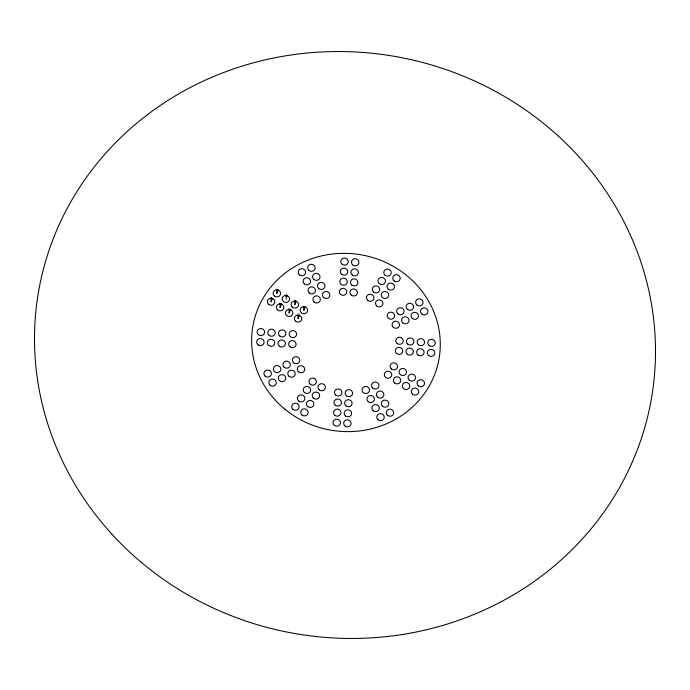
<?xml version="1.0" encoding="UTF-8"?>
<svg xmlns="http://www.w3.org/2000/svg" width="690" height="690" viewBox="0 0 690 690"><rect width="100%" height="100%" fill="white"/><g stroke="black" fill="none" stroke-linecap="round" stroke-linejoin="round"><path stroke-width="0.52" stroke-dasharray="3.45 2.59" d="M298.123 313.95L299.279 313.657M286.091 294.104L287.178 294.121"/><path stroke-width="1.03" d="M270.86 301.668L271.394 298.727M271.377 301.78L271.912 298.83M276.612 293.285L277.147 290.343M277.13 293.397L277.665 290.447M279.855 307.291L280.39 304.342M280.373 307.395L280.908 304.445M286.126 299.012L286.661 296.062M288.851 312.906L289.386 309.965M289.36 313.01L289.895 310.069M294.604 304.523L295.139 301.582M295.122 304.626L295.656 301.685M297.847 318.521L298.382 315.58M298.356 318.633L298.891 315.684M303.6 310.138L304.135 307.197M304.109 310.25L304.644 307.3M298.089 315.002C296.588 316.848 300.737 316.538 299.184 315.114M276.949 289.705C275.888 292.827 280.304 289.438 276.888 289.49M294.94 300.944C294.13 303.962 298.002 300.814 294.785 300.486M286.039 295.277C284.185 297.83 289.61 295.967 285.841 295.018M290.136 309.508C291.542 312.251 286.755 309.284 290.145 309.37M304.626 306.783C306.921 308.663 301.375 307.395 304.652 306.489M271.472 298.201L271.092 297.787M280.425 303.79L280.045 303.255M289.464 309.439L289.024 308.827M281.192 303.781C277.803 303.281 281.925 306.86 281.339 303.936M270.799 298.71C272.645 301.513 272.688 296.01 270.799 298.71M141.312 562.359A311.069 292.862 10.3 0 0 649.799 407.074A311.069 292.862 10.3 0 0 243.889 65.567A311.069 292.862 10.3 0 0 141.312 562.359M268.669 304.342A3.743 3.528 10.3 0 0 274.784 302.47A3.743 3.528 10.3 0 0 269.902 298.365A3.743 3.528 10.3 0 0 268.669 304.342M277.665 309.957A3.743 3.528 10.3 0 0 283.78 308.094A3.743 3.528 10.3 0 0 278.898 303.98A3.743 3.528 10.3 0 0 277.665 309.957M310.233 384.201A3.743 3.528 10.3 0 0 316.348 382.329A3.743 3.528 10.3 0 0 311.466 378.215A3.743 3.528 10.3 0 0 310.233 384.201M292.965 409.343A3.743 3.528 10.3 0 0 299.089 407.48A3.743 3.528 10.3 0 0 294.207 403.365A3.743 3.528 10.3 0 0 292.965 409.343M304.48 392.576A3.743 3.528 10.3 0 0 310.595 390.713A3.743 3.528 10.3 0 0 305.713 386.598A3.743 3.528 10.3 0 0 304.48 392.576M382.519 297.597A3.743 3.528 10.3 0 0 388.643 295.725A3.743 3.528 10.3 0 0 383.752 291.62A3.743 3.528 10.3 0 0 382.519 297.597M367.77 300.366A3.743 3.528 10.3 0 0 373.894 298.494A3.743 3.528 10.3 0 0 369.012 294.38A3.743 3.528 10.3 0 0 367.77 300.366M388.272 289.214A3.743 3.528 10.3 0 0 394.395 287.342A3.743 3.528 10.3 0 0 389.514 283.236A3.743 3.528 10.3 0 0 388.272 289.214M394.024 280.83A3.743 3.528 10.3 0 0 400.148 278.958A3.743 3.528 10.3 0 0 395.267 274.853A3.743 3.528 10.3 0 0 394.024 280.83M385.037 275.215A3.743 3.528 10.3 0 0 391.152 273.344A3.743 3.528 10.3 0 0 386.271 269.229A3.743 3.528 10.3 0 0 385.037 275.215M376.766 305.981A3.743 3.528 10.3 0 0 382.89 304.109A3.743 3.528 10.3 0 0 377.999 300.003A3.743 3.528 10.3 0 0 376.766 305.981M319.228 389.815A3.743 3.528 10.3 0 0 325.344 387.944A3.743 3.528 10.3 0 0 320.462 383.838A3.743 3.528 10.3 0 0 319.228 389.815M313.467 398.199A3.743 3.528 10.3 0 0 319.591 396.327A3.743 3.528 10.3 0 0 314.709 392.222A3.743 3.528 10.3 0 0 313.467 398.199M286.652 315.572A3.743 3.528 10.3 0 0 292.776 313.709A3.743 3.528 10.3 0 0 287.894 309.594A3.743 3.528 10.3 0 0 286.652 315.572M284.927 409.222A94.504 88.975 10.3 0 0 438.762 360.284A94.504 88.975 10.3 0 0 314.166 257.913A94.504 88.975 10.3 0 0 284.927 409.222M298.718 400.959A3.743 3.528 10.3 0 0 304.842 399.096A3.743 3.528 10.3 0 0 299.96 394.982A3.743 3.528 10.3 0 0 298.718 400.959M307.714 406.582A3.743 3.528 10.3 0 0 313.838 404.711A3.743 3.528 10.3 0 0 308.956 400.605A3.743 3.528 10.3 0 0 307.714 406.582M301.401 312.812A3.743 3.528 10.3 0 0 307.524 310.94A3.743 3.528 10.3 0 0 302.643 306.826A3.743 3.528 10.3 0 0 301.401 312.812M295.648 321.195A3.743 3.528 10.3 0 0 301.772 319.323A3.743 3.528 10.3 0 0 296.881 315.209A3.743 3.528 10.3 0 0 295.648 321.195M301.961 414.966A3.743 3.528 10.3 0 0 308.085 413.094A3.743 3.528 10.3 0 0 303.195 408.989A3.743 3.528 10.3 0 0 301.961 414.966M340.653 294.457A3.743 3.528 10.3 0 0 346.734 292.465A3.743 3.528 10.3 0 0 341.757 288.454A3.743 3.528 10.3 0 0 340.653 294.457M342.111 264.253A3.743 3.528 10.3 0 0 348.191 262.26A3.743 3.528 10.3 0 0 343.215 258.241A3.743 3.528 10.3 0 0 342.111 264.253M341.628 274.318A3.743 3.528 10.3 0 0 347.7 272.326A3.743 3.528 10.3 0 0 342.732 268.315A3.743 3.528 10.3 0 0 341.628 274.318M412.258 318.409A3.743 3.528 10.3 0 0 418.425 316.658A3.743 3.528 10.3 0 0 413.629 312.458A3.743 3.528 10.3 0 0 412.258 318.409M421.737 313.959A3.743 3.528 10.3 0 0 427.904 312.208A3.743 3.528 10.3 0 0 423.108 308.007A3.743 3.528 10.3 0 0 421.737 313.959M402.779 322.86A3.743 3.528 10.3 0 0 408.946 321.109A3.743 3.528 10.3 0 0 404.15 316.908A3.743 3.528 10.3 0 0 402.779 322.86M388.384 318.254A3.743 3.528 10.3 0 0 394.551 316.512A3.743 3.528 10.3 0 0 389.755 312.303A3.743 3.528 10.3 0 0 388.384 318.254M397.863 313.803A3.743 3.528 10.3 0 0 404.03 312.053A3.743 3.528 10.3 0 0 399.234 307.852A3.743 3.528 10.3 0 0 397.863 313.803M416.829 304.902A3.743 3.528 10.3 0 0 422.987 303.152A3.743 3.528 10.3 0 0 418.192 298.951A3.743 3.528 10.3 0 0 416.829 304.902M407.35 309.353A3.743 3.528 10.3 0 0 413.508 307.602A3.743 3.528 10.3 0 0 408.713 303.402A3.743 3.528 10.3 0 0 407.35 309.353M351.322 295.13A3.743 3.528 10.3 0 0 357.394 293.138A3.743 3.528 10.3 0 0 352.426 289.127A3.743 3.528 10.3 0 0 351.322 295.13M351.805 285.056A3.743 3.528 10.3 0 0 357.886 283.072A3.743 3.528 10.3 0 0 352.909 279.053A3.743 3.528 10.3 0 0 351.805 285.056M318.702 288.472A3.743 3.528 10.3 0 0 324.869 286.73A3.743 3.528 10.3 0 0 320.074 282.521A3.743 3.528 10.3 0 0 318.702 288.472M314.14 301.978A3.743 3.528 10.3 0 0 320.298 300.236A3.743 3.528 10.3 0 0 315.502 296.027A3.743 3.528 10.3 0 0 314.14 301.978M308.879 270.359A3.743 3.528 10.3 0 0 315.045 268.617A3.743 3.528 10.3 0 0 310.25 264.408A3.743 3.528 10.3 0 0 308.879 270.359M323.619 297.528A3.743 3.528 10.3 0 0 329.786 295.786A3.743 3.528 10.3 0 0 324.99 291.577A3.743 3.528 10.3 0 0 323.619 297.528M341.145 284.384A3.743 3.528 10.3 0 0 347.217 282.4A3.743 3.528 10.3 0 0 342.24 278.38A3.743 3.528 10.3 0 0 341.145 284.384M352.297 274.991A3.743 3.528 10.3 0 0 358.369 272.998A3.743 3.528 10.3 0 0 353.392 268.988A3.743 3.528 10.3 0 0 352.297 274.991M352.78 264.926A3.743 3.528 10.3 0 0 358.852 262.933A3.743 3.528 10.3 0 0 353.884 258.914A3.743 3.528 10.3 0 0 352.78 264.926M293.578 362.768A3.743 3.528 10.3 0 0 299.745 361.025A3.743 3.528 10.3 0 0 294.949 356.816A3.743 3.528 10.3 0 0 293.578 362.768M334.822 415.285A3.743 3.528 10.3 0 0 340.895 413.293A3.743 3.528 10.3 0 0 335.927 409.282A3.743 3.528 10.3 0 0 334.822 415.285M345.975 405.884A3.743 3.528 10.3 0 0 352.047 403.9A3.743 3.528 10.3 0 0 347.079 399.881A3.743 3.528 10.3 0 0 345.975 405.884M334.339 425.351A3.743 3.528 10.3 0 0 340.412 423.367A3.743 3.528 10.3 0 0 335.435 419.348A3.743 3.528 10.3 0 0 334.339 425.351M346.458 395.819A3.743 3.528 10.3 0 0 352.538 393.826A3.743 3.528 10.3 0 0 347.562 389.815A3.743 3.528 10.3 0 0 346.458 395.819M335.305 405.211A3.743 3.528 10.3 0 0 341.386 403.227A3.743 3.528 10.3 0 0 336.41 399.208A3.743 3.528 10.3 0 0 335.305 405.211M274.62 371.669A3.743 3.528 10.3 0 0 280.787 369.926A3.743 3.528 10.3 0 0 275.991 365.717A3.743 3.528 10.3 0 0 274.62 371.669M298.494 371.824A3.743 3.528 10.3 0 0 304.661 370.082A3.743 3.528 10.3 0 0 299.865 365.873A3.743 3.528 10.3 0 0 298.494 371.824M265.141 376.119A3.743 3.528 10.3 0 0 271.299 374.377A3.743 3.528 10.3 0 0 266.512 370.168A3.743 3.528 10.3 0 0 265.141 376.119M284.099 367.218A3.743 3.528 10.3 0 0 290.266 365.476A3.743 3.528 10.3 0 0 285.47 361.267A3.743 3.528 10.3 0 0 284.099 367.218M393.3 327.31A3.743 3.528 10.3 0 0 399.458 325.568A3.743 3.528 10.3 0 0 394.663 321.359A3.743 3.528 10.3 0 0 393.3 327.31M313.795 279.416A3.743 3.528 10.3 0 0 319.953 277.673A3.743 3.528 10.3 0 0 315.166 273.464A3.743 3.528 10.3 0 0 313.795 279.416M299.4 274.81A3.743 3.528 10.3 0 0 305.567 273.068A3.743 3.528 10.3 0 0 300.771 268.859A3.743 3.528 10.3 0 0 299.4 274.81M304.316 283.866A3.743 3.528 10.3 0 0 310.474 282.124A3.743 3.528 10.3 0 0 305.679 277.915A3.743 3.528 10.3 0 0 304.316 283.866M274.422 295.958A3.743 3.528 10.3 0 0 280.537 294.087A3.743 3.528 10.3 0 0 275.655 289.981A3.743 3.528 10.3 0 0 274.422 295.958M292.405 307.188A3.743 3.528 10.3 0 0 298.529 305.325A3.743 3.528 10.3 0 0 293.647 301.211A3.743 3.528 10.3 0 0 292.405 307.188M309.224 292.922A3.743 3.528 10.3 0 0 315.39 291.18A3.743 3.528 10.3 0 0 310.595 286.971A3.743 3.528 10.3 0 0 309.224 292.922M283.418 301.573A3.743 3.528 10.3 0 0 289.533 299.71A3.743 3.528 10.3 0 0 284.651 295.596A3.743 3.528 10.3 0 0 283.418 301.573M379.276 283.599A3.743 3.528 10.3 0 0 385.399 281.727A3.743 3.528 10.3 0 0 380.518 277.613A3.743 3.528 10.3 0 0 379.276 283.599M373.523 291.982A3.743 3.528 10.3 0 0 379.647 290.111A3.743 3.528 10.3 0 0 374.765 285.996A3.743 3.528 10.3 0 0 373.523 291.982M409.334 380.216A3.743 3.528 10.3 0 0 415.458 378.353A3.743 3.528 10.3 0 0 410.576 374.239A3.743 3.528 10.3 0 0 409.334 380.216M418.33 385.839A3.743 3.528 10.3 0 0 424.454 383.968A3.743 3.528 10.3 0 0 419.563 379.862A3.743 3.528 10.3 0 0 418.33 385.839M400.338 374.601A3.743 3.528 10.3 0 0 406.462 372.738A3.743 3.528 10.3 0 0 401.58 368.624A3.743 3.528 10.3 0 0 400.338 374.601M391.351 368.986A3.743 3.528 10.3 0 0 397.466 367.115A3.743 3.528 10.3 0 0 392.584 363.009A3.743 3.528 10.3 0 0 391.351 368.986M412.577 394.223A3.743 3.528 10.3 0 0 418.701 392.351A3.743 3.528 10.3 0 0 413.81 388.246A3.743 3.528 10.3 0 0 412.577 394.223M403.581 388.599A3.743 3.528 10.3 0 0 409.705 386.736A3.743 3.528 10.3 0 0 404.814 382.622A3.743 3.528 10.3 0 0 403.581 388.599M394.585 382.985A3.743 3.528 10.3 0 0 400.709 381.122A3.743 3.528 10.3 0 0 395.827 377.007A3.743 3.528 10.3 0 0 394.585 382.985M385.589 377.37A3.743 3.528 10.3 0 0 391.713 375.498A3.743 3.528 10.3 0 0 386.831 371.393A3.743 3.528 10.3 0 0 385.589 377.37M373.083 410.662A3.743 3.528 10.3 0 0 379.25 408.911A3.743 3.528 10.3 0 0 374.454 404.711A3.743 3.528 10.3 0 0 373.083 410.662M372.738 388.099A3.743 3.528 10.3 0 0 378.905 386.348A3.743 3.528 10.3 0 0 374.109 382.148A3.743 3.528 10.3 0 0 372.738 388.099M377.999 419.718A3.743 3.528 10.3 0 0 384.158 417.968A3.743 3.528 10.3 0 0 379.371 413.767A3.743 3.528 10.3 0 0 377.999 419.718M377.654 397.155A3.743 3.528 10.3 0 0 383.821 395.405A3.743 3.528 10.3 0 0 379.026 391.204A3.743 3.528 10.3 0 0 377.654 397.155M387.478 415.268A3.743 3.528 10.3 0 0 393.645 413.517A3.743 3.528 10.3 0 0 388.849 409.317A3.743 3.528 10.3 0 0 387.478 415.268M382.562 406.212A3.743 3.528 10.3 0 0 388.729 404.461A3.743 3.528 10.3 0 0 383.933 400.26A3.743 3.528 10.3 0 0 382.562 406.212M368.175 401.606A3.743 3.528 10.3 0 0 374.334 399.855A3.743 3.528 10.3 0 0 369.538 395.655A3.743 3.528 10.3 0 0 368.175 401.606M363.259 392.55A3.743 3.528 10.3 0 0 369.426 390.799A3.743 3.528 10.3 0 0 364.63 386.598A3.743 3.528 10.3 0 0 363.259 392.55M345 426.023A3.743 3.528 10.3 0 0 351.081 424.04A3.743 3.528 10.3 0 0 346.104 420.02A3.743 3.528 10.3 0 0 345 426.023M345.492 415.958A3.743 3.528 10.3 0 0 351.564 413.966A3.743 3.528 10.3 0 0 346.596 409.955A3.743 3.528 10.3 0 0 345.492 415.958M335.797 395.146A3.743 3.528 10.3 0 0 341.869 393.153A3.743 3.528 10.3 0 0 336.901 389.143A3.743 3.528 10.3 0 0 335.797 395.146M270.049 385.175A3.743 3.528 10.3 0 0 276.216 383.433A3.743 3.528 10.3 0 0 271.42 379.224A3.743 3.528 10.3 0 0 270.049 385.175M279.536 380.725A3.743 3.528 10.3 0 0 285.695 378.983A3.743 3.528 10.3 0 0 280.899 374.774A3.743 3.528 10.3 0 0 279.536 380.725M289.015 376.274A3.743 3.528 10.3 0 0 295.173 374.532A3.743 3.528 10.3 0 0 290.378 370.323A3.743 3.528 10.3 0 0 289.015 376.274M258.465 334.719A3.743 3.528 10.3 0 0 264.546 332.727A3.743 3.528 10.3 0 0 259.569 328.716A3.743 3.528 10.3 0 0 258.465 334.719M290.473 336.737A3.743 3.528 10.3 0 0 296.545 334.745A3.743 3.528 10.3 0 0 291.568 330.734A3.743 3.528 10.3 0 0 290.473 336.737M279.804 336.065A3.743 3.528 10.3 0 0 285.876 334.072A3.743 3.528 10.3 0 0 280.908 330.062A3.743 3.528 10.3 0 0 279.804 336.065M269.135 335.392A3.743 3.528 10.3 0 0 275.215 333.399A3.743 3.528 10.3 0 0 270.238 329.389A3.743 3.528 10.3 0 0 269.135 335.392M289.981 346.803A3.743 3.528 10.3 0 0 296.062 344.819A3.743 3.528 10.3 0 0 291.085 340.8A3.743 3.528 10.3 0 0 289.981 346.803M257.982 344.784A3.743 3.528 10.3 0 0 264.054 342.801A3.743 3.528 10.3 0 0 259.086 338.781A3.743 3.528 10.3 0 0 257.982 344.784M268.652 345.457A3.743 3.528 10.3 0 0 274.724 343.473A3.743 3.528 10.3 0 0 269.755 339.454A3.743 3.528 10.3 0 0 268.652 345.457M279.312 346.13A3.743 3.528 10.3 0 0 285.393 344.146A3.743 3.528 10.3 0 0 280.416 340.127A3.743 3.528 10.3 0 0 279.312 346.13M407.316 354.212A3.743 3.528 10.3 0 0 413.388 352.219A3.743 3.528 10.3 0 0 408.42 348.209A3.743 3.528 10.3 0 0 407.316 354.212M428.645 355.557A3.743 3.528 10.3 0 0 434.717 353.565A3.743 3.528 10.3 0 0 429.749 349.554A3.743 3.528 10.3 0 0 428.645 355.557M396.647 353.539A3.743 3.528 10.3 0 0 402.719 351.546A3.743 3.528 10.3 0 0 397.751 347.536A3.743 3.528 10.3 0 0 396.647 353.539M397.13 343.473A3.743 3.528 10.3 0 0 403.21 341.481A3.743 3.528 10.3 0 0 398.234 337.462A3.743 3.528 10.3 0 0 397.13 343.473M429.128 345.492A3.743 3.528 10.3 0 0 435.209 343.499A3.743 3.528 10.3 0 0 430.232 339.48A3.743 3.528 10.3 0 0 429.128 345.492M418.468 344.819A3.743 3.528 10.3 0 0 424.54 342.827A3.743 3.528 10.3 0 0 419.572 338.807A3.743 3.528 10.3 0 0 418.468 344.819M417.976 354.884A3.743 3.528 10.3 0 0 424.057 352.892A3.743 3.528 10.3 0 0 419.08 348.881A3.743 3.528 10.3 0 0 417.976 354.884M407.799 344.146A3.743 3.528 10.3 0 0 413.871 342.154A3.743 3.528 10.3 0 0 408.903 338.135A3.743 3.528 10.3 0 0 407.799 344.146"/></g></svg>
